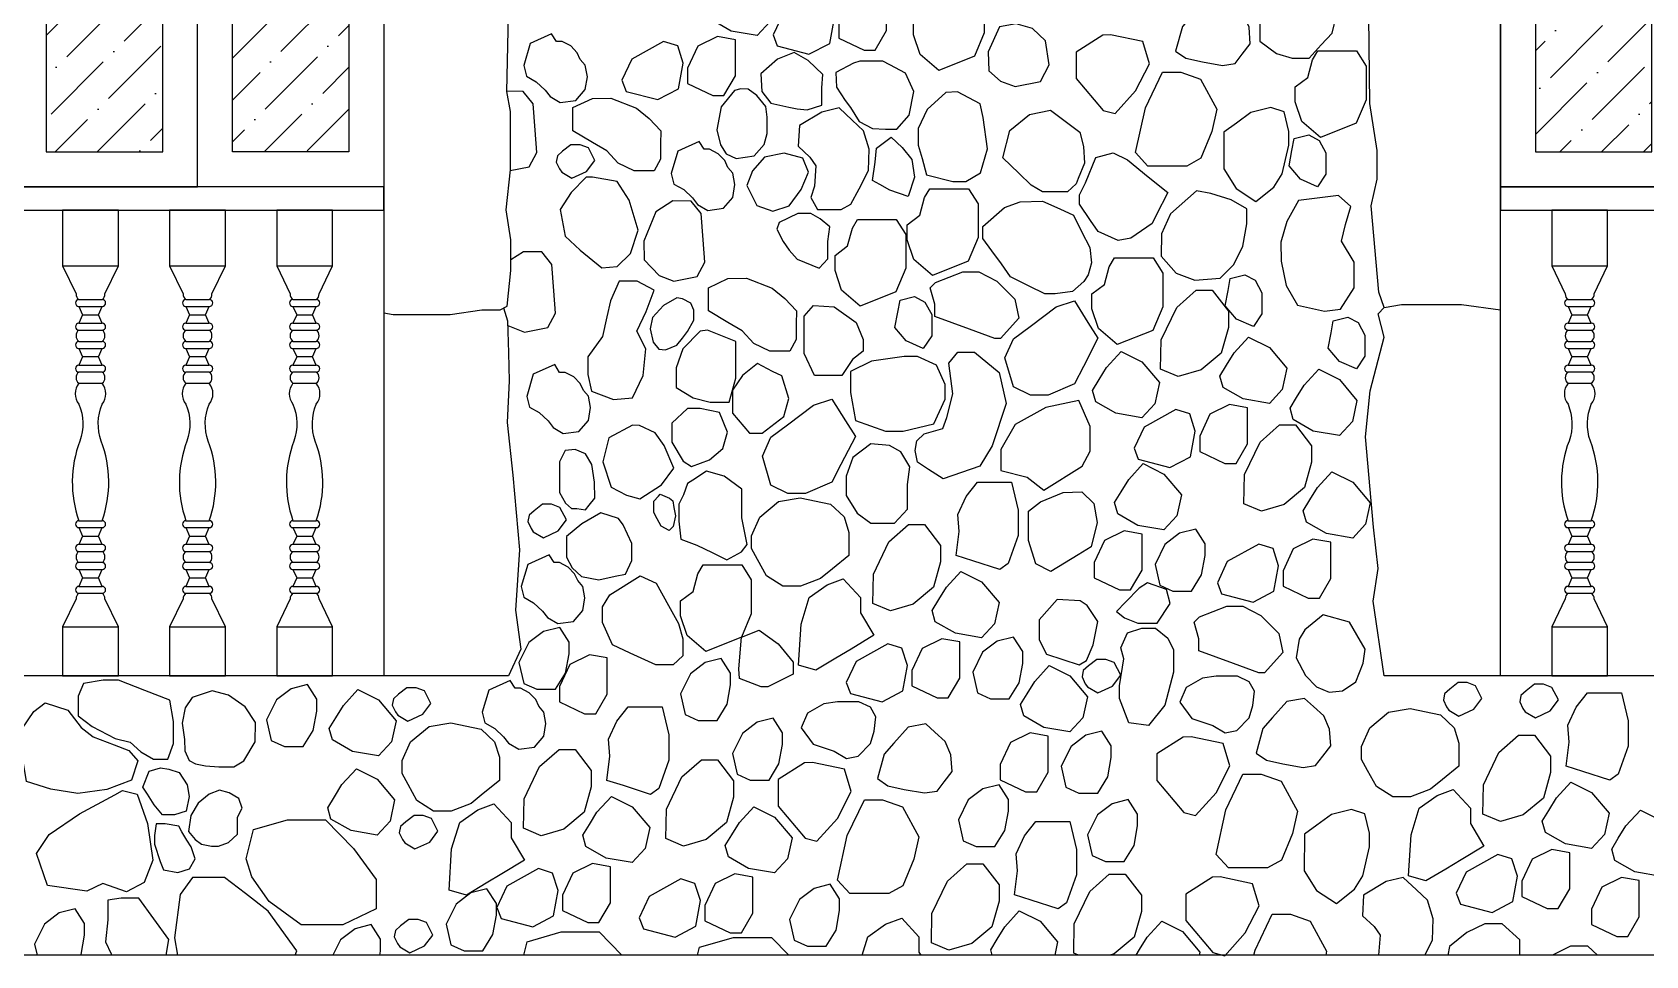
# Model space of a CAD drawing. Header units: millimetres. Extents: x -251401 to 377140, y -30451 to 275830.
# Drawn here: x 32045 to 35512, y -2941 to -958 of the extents above; entities that cross this region are included whole.
import ezdxf

# ---------------------------------------------------------------- set-up
doc = ezdxf.new("R2010")
doc.units = ezdxf.units.MM
for name, color, linetype in [('0-S1', 1, 'Continuous'), ('0-S3', 3, 'Continuous'), ('0-S8', 8, 'Continuous'), ('A-DOORS', 2, 'Continuous'), ('A-HATCH', 8, 'Continuous'), ('A-WALL', 4, 'Continuous'), ('A-WINDOWS', 2, 'Continuous')]:
    doc.layers.add(name, color=color, linetype=linetype)
pattern_1 = [(45, (-15600, 1290.144), (33.67596, 123.47852), [158.75, -31.75, 0, -31.75])]

# ---------------------------------------------------------------- blocks, each defined once
blk = doc.blocks.new('4H42H')
at = {"layer": 'A-HATCH'}
h = blk.add_hatch(dxfattribs=at)
h.set_pattern_fill('ANSI36', color=256, scale=20)
h.set_pattern_definition(pattern_1)
edge = h.paths.add_edge_path()
edge.add_line((-325, 914.5), (-325, 75))
edge.add_line((-325, 75), (-75, 75))
edge.add_line((-75, 75), (-75, 1019.7))
edge.add_arc((0, 491.7), 533.3, 98.084, 127.5443)
h = blk.add_hatch(dxfattribs=at)
h.set_pattern_fill('ANSI36', color=256, scale=20)
h.set_pattern_definition(pattern_1)
edge = h.paths.add_edge_path()
edge.add_line((325, 914.5), (325, 75))
edge.add_line((325, 75), (75, 75))
edge.add_line((75, 75), (75, 1019.7))
edge.add_arc((0, 491.7), 533.3, 52.4557, 81.916, ccw=False)
at = {"layer": 'A-WINDOWS'}
for points in [[(-400, 950), (-400, 0), (0, 0), (0, 1100, 0.181335)], [(400, 950), (400, 0), (0, 0), (0, 1100, -0.181335)], [(-325, 914.5), (-325, 75), (-75, 75), (-75, 1019.7, 0.129258)], [(325, 914.5), (325, 75), (75, 75), (75, 1019.7, -0.129258)]]:
    blk.add_lwpolyline(points, format="xyb", close=True, dxfattribs=at)
blk = doc.blocks.new('42h24h24h')
at = {"layer": '0-S1'}
blk.add_lwpolyline([(-31, 255, 0.271162), (-25, 243, 1), (-25, 228), (-17, 210), (-25, 192, 1), (-25, 177, 0.271162), (-31, 165), (-60, 105), (-60, 0), (60, 0), (60, 105), (31, 165, 0.271162), (25, 177, 1), (25, 192), (17, 210), (25, 228, 1), (25, 243, 0.271162), (31, 255, 0.271162), (25, 267, 1), (25, 282), (17, 300), (25, 318, 1), (25, 333, 0.178343), (22.9, 503.8, -0.1837), (25, 583, 0.355556), (25, 628, 0.271162), (31, 640, 0.271162), (25, 652, 1), (25, 667), (17, 685), (25, 703, 1), (25, 718, 0.271162), (31, 730, 0.271162), (25, 742, 1), (25, 757), (17, 775), (25, 793, 1), (25, 808, 0.271162), (31, 820), (60, 880), (60, 1000), (-60, 1000), (-60, 880), (-31, 820, 0.271162), (-25, 808, 1), (-25, 793), (-17, 775), (-25, 757, 1), (-25, 742, 0.271162), (-31, 730, 0.271162), (-25, 718, 1), (-25, 703), (-17, 685), (-25, 667, 1), (-25, 652, 0.271162), (-31, 640, 0.271162), (-25, 628, 0.355556), (-25, 583, -0.1837), (-22.9, 503.8, 0.178343), (-25, 333, 1), (-25, 318), (-17, 300), (-25, 282, 1), (-25, 267, 0.271162)], format="xyb", close=True, dxfattribs=at)
for points in [[(-60, 880), (60, 880)], [(-25, 808), (25, 808)], [(-25, 793), (25, 793)], [(-17, 775), (17, 775)], [(-25, 757), (25, 757)], [(-25, 742), (25, 742)], [(-25, 718), (25, 718)], [(-25, 703), (25, 703)], [(-25, 667), (25, 667)], [(17, 685), (-17, 685)], [(25, 652), (-25, 652)], [(-25, 628), (25, 628)], [(-25, 333), (25, 333)], [(-25, 318), (25, 318)], [(25, 282), (-25, 282)], [(-17, 300), (17, 300)], [(-25, 267), (25, 267)], [(25, 243), (-25, 243)], [(-25, 228), (25, 228)], [(-17, 210), (17, 210)], [(-25, 192), (25, 192)], [(-25, 177), (25, 177)], [(-60, 105), (60, 105)]]:
    blk.add_lwpolyline(points, dxfattribs=at)
blk = doc.blocks.new('24HG4H4H4')
at = {"layer": '0-S8', "color": 8}
for points in [[(3558.2, 2117), (3602.8, 2094.7), (3640.2, 2050.2), (3630.6, 2004.9), (3602.8, 1974.6), (3546.6, 1984.3), (3503.4, 2009.1), (3496.7, 2033.4), (3510.8, 2056.6), (3527, 2083)], [(3987.2, 2085.7), (4069.9, 2085.7), (4090.6, 2053.2), (4090.6, 1980.9), (4069.2, 1930.3), (3992.6, 1899.7), (3952.5, 1934), (3938.7, 1976.2), (3938.7, 2008.3), (3965.7, 2028.7), (3975.9, 2066.6)], [(4754.9, 2104.4), (4718.5, 2061.2), (4682.7, 2030.2), (4682.7, 1962.9), (4718.5, 1936.1), (4752.2, 1926.5), (4788.6, 1926.5), (4814.7, 1954.7), (4837.9, 1979.7), (4847.7, 2018.6), (4842.2, 2055), (4820.9, 2079), (4800.1, 2102.5)], [(3726.3, 2059.4), (3658.3, 2021.6), (3636.9, 1976.3), (3645.7, 1952.4), (3713.8, 1934.7), (3758.5, 1958), (3768.6, 2012.8), (3756.6, 2049.9)], [(3842.3, 2070.1), (3800.1, 2049.3), (3778, 2002.1), (3778, 1969.4), (3832.2, 1943.5), (3856.1, 1943.5), (3880.7, 1985.7), (3880.7, 2033.6), (3880.7, 2063.2)], [(4567.9, 2052.1), (4537.1, 2017.5), (4516.3, 1994.2), (4501.4, 1941.4), (4523.6, 1926), (4559.2, 1918.3), (4602.6, 1910.6), (4629.6, 1914.4), (4645, 1934.7), (4662, 1957), (4659.4, 1992.4), (4646.9, 2021.3), (4624.8, 2041.5), (4605.9, 2058.8)], [(3160.8, 1978.6), (3114.9, 1957.9), (3100.9, 1910.2), (3106.5, 1887.3), (3127.8, 1875.5), (3146.8, 1857.6), (3157.5, 1843.6), (3179.4, 1830.7), (3213, 1835.2), (3233.2, 1858.7), (3237.7, 1886.2), (3233.2, 1910.8), (3222.5, 1923.1), (3215.8, 1937.7), (3201.8, 1952.3), (3183.3, 1961.8), (3171.5, 1961.8)], [(4098.9, 1939.8), (4100.2, 1899.3), (4125.6, 1876.9), (4157.1, 1865.4), (4211.6, 1875.7), (4229.7, 1912), (4221.9, 1963.4), (4194, 1990.1), (4158.9, 1999.7), (4123.2, 1993.1)], [(3401.4, 1961.8), (3333.4, 1924), (3312, 1878.7), (3320.8, 1854.7), (3388.9, 1837.1), (3433.6, 1860.4), (3443.7, 1915.2), (3431.7, 1952.3)], [(3517.4, 1972.5), (3475.2, 1951.7), (3453.1, 1904.5), (3453.1, 1871.7), (3507.3, 1845.9), (3531.2, 1845.9), (3555.8, 1888.1), (3555.8, 1936), (3555.8, 1965.6)], [(4345.1, 1975.6), (4288.1, 1939.3), (4288.1, 1882.3), (4346.1, 1813.6), (4371.5, 1807.1), (4415.7, 1856.1), (4445.4, 1914.1), (4430.9, 1961.7), (4361.8, 1976.2)], [(4807.5, 1941.6), (4890.2, 1941.6), (4910.9, 1909.2), (4910.9, 1836.9), (4889.5, 1786.3), (4812.9, 1755.6), (4772.8, 1789.9), (4758.9, 1832.2), (4758.9, 1864.3), (4785.9, 1884.7), (4796.1, 1922.6)], [(3646.1, 1924.2), (3610.6, 1892.6), (3612.5, 1854.6), (3632.2, 1829.3), (3670.8, 1821.1), (3688.1, 1817.4), (3710, 1815.4), (3741.7, 1825.5), (3741.7, 1862.8), (3743.6, 1891.3), (3711.9, 1921), (3682.2, 1938.1)], [(3809.3, 1915.1), (3771.7, 1895.1), (3773.2, 1864), (3791.7, 1835.5), (3803.3, 1819.9), (3821.8, 1790.4), (3850.4, 1774.8), (3878, 1773.8), (3902.5, 1773.8), (3929.1, 1803.9), (3939.1, 1854.5), (3921.6, 1893.6), (3887.5, 1911.6), (3872.7, 1919.4), (3823.3, 1919.4)], [(4415.8, 1723.3), (4436.7, 1819.2), (4473.4, 1895.9), (4512.6, 1895.9), (4555.4, 1881.1), (4590.3, 1816.5), (4579.8, 1768.6), (4556.2, 1711.1), (4525.7, 1694.5), (4462, 1694.5), (4442, 1694.5)], [(3248.4, 1839.8), (3288.2, 1840.4), (3343.4, 1818.8), (3370.7, 1796.6), (3395.7, 1770.4), (3394.6, 1741.4), (3394.6, 1709), (3380.9, 1684), (3338.3, 1684), (3304.1, 1700.5), (3279.1, 1727.2), (3248.4, 1745.4), (3206.1, 1770.4), (3206.1, 1797.7), (3206.1, 1819.9)], [(3553.6, 1857), (3524.9, 1821.6), (3515.9, 1772.2), (3523.8, 1740.1), (3536.2, 1720.5), (3557.5, 1710.9), (3596.3, 1716.5), (3617.7, 1740.7), (3623.9, 1764.3), (3623.9, 1799.7), (3621, 1822.1), (3601.9, 1846.3), (3583.4, 1859.8), (3567.7, 1860.3)], [(4008.2, 1852.5), (3967.6, 1815.7), (3948.5, 1775.1), (3948.5, 1739.6), (3956.8, 1710.4), (3966.3, 1675.5), (4022.8, 1661), (4050.7, 1661), (4082.5, 1680), (4097.1, 1731.4), (4088.2, 1798.6), (4081.8, 1828.4), (4033, 1853.8)], [(3741.7, 1810.4), (3693.3, 1781.5), (3690.9, 1737.2), (3715.9, 1713.8), (3728.8, 1695.3), (3725.5, 1651), (3717.5, 1626.9), (3732, 1601.1), (3753.7, 1601.1), (3782.7, 1601.1), (3803.7, 1612.4), (3821.4, 1645.4), (3841.6, 1684.8), (3843.2, 1730.7), (3831.1, 1770.2), (3806.9, 1792.7), (3778.4, 1819.3)], [(4145.2, 1770.7), (4187.8, 1805.1), (4232.5, 1814.2), (4270.2, 1786.3), (4296, 1767.1), (4303.6, 1736.8), (4305.7, 1700.5), (4292.5, 1667.8), (4287.9, 1656.4), (4269.5, 1639.2), (4245, 1639.2), (4215.7, 1639.2), (4191.3, 1653.8), (4164.8, 1678.9), (4130.1, 1711.8)], [(4605.2, 1688.5), (4631.5, 1646), (4674.1, 1618.1), (4712.8, 1649.1), (4730.6, 1677.7), (4745.3, 1739.6), (4745.3, 1769), (4735.3, 1810.8), (4706.6, 1820.1), (4663.3, 1809.2), (4632.3, 1786.8), (4605.4, 1767.3)], [(3204.1, 1668.4), (3236, 1682.9), (3253.7, 1706.4), (3239.7, 1733.4), (3221.8, 1740.2), (3202.3, 1740.2), (3184.3, 1726.3), (3173.1, 1716.4), (3170.7, 1702.7), (3177.5, 1688.2), (3182.4, 1681.1)], [(3477.7, 1747.2), (3431.8, 1726.5), (3417.8, 1678.8), (3423.4, 1655.9), (3444.7, 1644.1), (3463.7, 1626.2), (3474.4, 1612.2), (3496.2, 1599.3), (3529.9, 1603.8), (3550.1, 1627.3), (3554.6, 1654.7), (3550.1, 1679.4), (3539.4, 1691.7), (3532.7, 1706.3), (3518.7, 1720.9), (3500.2, 1730.4), (3488.4, 1730.4)], [(3859, 1732.6), (3890.1, 1756.8), (3914.3, 1734.5), (3934.6, 1708.5), (3940.9, 1670.5), (3926.9, 1629.2), (3887.8, 1642.5), (3866, 1654.6), (3850.2, 1663.4), (3855.9, 1702.8)], [(4787.9, 1761.7), (4809.9, 1749.7), (4824.6, 1723), (4824.6, 1677.4), (4806.3, 1650.2), (4770.1, 1666.4), (4745.5, 1695.2), (4751.7, 1728.2), (4756.6, 1753.4)], [(3660.3, 1721.9), (3618.4, 1713.8), (3592.6, 1684), (3580.5, 1652.6), (3601.5, 1609.9), (3636.1, 1597.9), (3671.6, 1609.1), (3697.3, 1643.8), (3712.6, 1681.6), (3700.6, 1711.4)], [(4330.3, 1712.7), (4367.8, 1723.2), (4398.1, 1707.6), (4442.8, 1671.4), (4484.7, 1637.6), (4460, 1588.7), (4451.1, 1571.1), (4405.4, 1539.7), (4378.4, 1534.8), (4335.5, 1553.8), (4319, 1577.7), (4295, 1612.3), (4295, 1632.8), (4307.9, 1658.5)], [(3202.5, 1637.6), (3179.4, 1601), (3189.7, 1543.9), (3221.8, 1513.7), (3268.7, 1475.8), (3301.5, 1479), (3330.4, 1506.6), (3347.1, 1556.7), (3327.2, 1620.9), (3301.5, 1661.4), (3248.8, 1670.4), (3234.7, 1670.4)], [(3973.7, 1645.8), (4056.4, 1645.8), (4077.1, 1613.3), (4077.1, 1541), (4055.7, 1490.4), (3979.1, 1459.8), (3939, 1494.1), (3925.1, 1536.3), (3925.1, 1568.4), (3952.1, 1588.8), (3962.3, 1626.7)], [(4546.7, 1641.5), (4490.5, 1591.6), (4471.1, 1549), (4470.3, 1501.1), (4502.9, 1464.7), (4543.1, 1449.2), (4597.3, 1453.9), (4626.8, 1483.3), (4646.1, 1522.7), (4654.6, 1570.7), (4654.6, 1602.4), (4621.3, 1621.8), (4577.2, 1635.7)], [(4852, 1631.4), (4765.6, 1620.6), (4740.7, 1575.2), (4727.8, 1531), (4728.8, 1490), (4739.6, 1438.1), (4763.4, 1396.1), (4821.7, 1383.1), (4856.3, 1387.4), (4885.5, 1432.8), (4885.5, 1487.8), (4858.5, 1533.1), (4867.1, 1568.8), (4877.9, 1607.6)], [(3421.1, 1620), (3384.5, 1596.1), (3358.9, 1533.4), (3360, 1492.9), (3392, 1459.8), (3423.3, 1447.3), (3473.5, 1457), (3490.1, 1488.3), (3486.7, 1536.2), (3482.1, 1592.6), (3461, 1619.4)], [(4134, 1605.5), (4167.4, 1617.9), (4215.7, 1619.1), (4252.9, 1602.4), (4282, 1589.3), (4299.3, 1554.1), (4317.3, 1519.5), (4321, 1486.7), (4313.6, 1460.7), (4304.3, 1446.5), (4280.1, 1425.4), (4243, 1419.8), (4220.7, 1419.8), (4187.2, 1436.6), (4147.1, 1456.6), (4127.2, 1484.2), (4106.7, 1512.6), (4087.7, 1538.9), (4087.7, 1564.6)], [(3735.4, 1475.2), (3754.5, 1495.6), (3754.5, 1532.5), (3759, 1564.3), (3738, 1581.4), (3717.6, 1592.3), (3689.8, 1592.3), (3650, 1573.5), (3645.1, 1559.2), (3658.1, 1532.4), (3671.1, 1513.7), (3688.5, 1494.9)], [(3818.4, 1579.8), (3901.1, 1579.8), (3921.8, 1547.4), (3921.8, 1475.1), (3900.5, 1424.5), (3823.9, 1393.8), (3783.7, 1428.1), (3769.9, 1470.4), (3769.9, 1502.5), (3796.9, 1522.9), (3807.1, 1560.8)], [(4370.5, 1497.1), (4453.2, 1497.1), (4473.9, 1464.7), (4473.9, 1392.3), (4452.5, 1341.7), (4375.9, 1311.1), (4335.8, 1345.4), (4322, 1387.7), (4322, 1419.8), (4348.9, 1440.2), (4359.2, 1478.1)], [(3985.5, 1444.6), (4044.5, 1467.4), (4078.6, 1467.4), (4117.7, 1447.4), (4156.2, 1409), (4164.7, 1367.8), (4125.6, 1324.4), (4113.5, 1324.4), (4058.7, 1344.3), (3984, 1371.5), (3984, 1397.7), (3974, 1433.2)], [(4650.6, 1461.1), (4672.6, 1449.1), (4687.3, 1422.4), (4687.3, 1376.8), (4668.9, 1349.6), (4632.8, 1365.8), (4608.1, 1394.6), (4614.4, 1427.6), (4619.2, 1452.8)], [(3270.2, 1328.7), (3238.7, 1285.1), (3238.7, 1247.2), (3246.8, 1210.9), (3293.6, 1193.1), (3334.8, 1197.1), (3357.4, 1244.8), (3363.1, 1302.1), (3343.7, 1340), (3363.9, 1382), (3380.9, 1428), (3344.5, 1447.4), (3305.7, 1447.4), (3287.2, 1405.4), (3279.1, 1370.7)], [(3539.8, 1453.1), (3579.7, 1453.6), (3634.9, 1432), (3662.2, 1409.9), (3687.2, 1383.7), (3686.1, 1354.7), (3686.1, 1322.3), (3672.4, 1297.3), (3629.8, 1297.3), (3595.6, 1313.8), (3570.6, 1340.5), (3539.8, 1358.7), (3497.6, 1383.7), (3497.6, 1411), (3497.6, 1433.2)], [(4470.6, 1321.4), (4504.1, 1390.9), (4545.9, 1427.9), (4580.4, 1427.9), (4615, 1382.9), (4615, 1347.6), (4599.7, 1292.9), (4556.3, 1256.8), (4507.3, 1242.3), (4469.5, 1258.4)], [(3429.8, 1411.8), (3401.4, 1395.1), (3377.5, 1369.2), (3372.7, 1344.8), (3379.1, 1316.5), (3391.1, 1301), (3405.8, 1300.2), (3430.2, 1309.8), (3441.7, 1324.9), (3452.5, 1338.9), (3466.5, 1363.2), (3466.1, 1385.1), (3459.7, 1400.3), (3441.7, 1409.4)], [(3768.2, 1392.3), (3815.1, 1358.5), (3830.2, 1321.8), (3830.2, 1297.3), (3807.1, 1279.3), (3784.1, 1244.7), (3740.9, 1244.7), (3725.7, 1244.7), (3703.4, 1292.2), (3703.4, 1331.8), (3703.4, 1372.2), (3723.6, 1395.2)], [(3940.9, 1414.6), (3962.9, 1402.5), (3977.6, 1375.8), (3977.6, 1330.2), (3959.2, 1303), (3923, 1319.2), (3898.4, 1348), (3904.7, 1381), (3909.5, 1406.2)], [(4153.5, 1220.2), (4134.9, 1282.7), (4153.5, 1323.2), (4188.9, 1349.8), (4244.9, 1391.9), (4284.1, 1405.1), (4313.4, 1358.7), (4334.8, 1324.8), (4303.6, 1264.4), (4284.1, 1226.5), (4227.9, 1202.6), (4189.7, 1202.6)], [(4871.9, 1370.2), (4893.9, 1358.2), (4908.6, 1331.5), (4908.6, 1285.9), (4890.2, 1258.7), (4854.1, 1274.9), (4829.4, 1303.7), (4835.7, 1336.7), (4840.5, 1361.9)], [(3480.1, 1340.1), (3443.1, 1301.7), (3428.7, 1261.2), (3428.7, 1219.3), (3464.9, 1196.8), (3501.8, 1187.4), (3542.3, 1187.4), (3556.8, 1238.8), (3556.8, 1288.7), (3556.8, 1317.7), (3496, 1342.3)], [(4658.6, 1327), (4703.2, 1304.7), (4740.6, 1260.2), (4731, 1214.9), (4703.2, 1184.7), (4647, 1194.4), (4603.7, 1219.1), (4597, 1243.5), (4611.2, 1266.6), (4627.3, 1293.1)], [(3848.2, 1275.5), (3802.8, 1253.2), (3802.8, 1207.9), (3813.6, 1148.1), (3878.5, 1125.1), (3916, 1125.1), (3982.2, 1140.9), (4006.7, 1194.2), (4006.7, 1225.1), (3988, 1266.9), (3946.9, 1285.6), (3918.1, 1285.6)], [(3941.9, 1083.8), (3945.4, 1104.4), (3961.7, 1119.3), (4001.5, 1131), (4010.4, 1154.8), (4023.2, 1205.2), (4014.7, 1271), (4033.5, 1294.8), (4069.2, 1294.8), (4122.6, 1251.1), (4137.3, 1184.8), (4107.2, 1093.4), (4081.1, 1049.8), (4002.2, 1022.5), (3971, 1043), (3947.3, 1058.5)], [(4384.8, 1296.2), (4429.4, 1273.9), (4466.8, 1229.4), (4457.2, 1184), (4429.4, 1153.8), (4373.2, 1163.5), (4329.9, 1188.3), (4323.2, 1212.6), (4337.4, 1235.8), (4353.5, 1262.2)], [(3167.4, 1268.2), (3121.4, 1247.5), (3107.4, 1199.9), (3113, 1176.9), (3134.3, 1165.1), (3153.4, 1147.2), (3164, 1133.2), (3185.9, 1120.3), (3219.5, 1124.8), (3239.7, 1148.3), (3244.2, 1175.8), (3239.7, 1200.4), (3229, 1212.8), (3222.3, 1227.3), (3208.3, 1241.9), (3189.8, 1251.4), (3178, 1251.4)], [(3603.2, 1270.6), (3571.3, 1244.6), (3549.6, 1213.1), (3549.6, 1163.5), (3585.8, 1120.8), (3613.3, 1120.8), (3659.6, 1157), (3670.5, 1195.4), (3655.3, 1243.9), (3635.7, 1253.3)], [(4809.1, 1258.2), (4853.7, 1235.9), (4891.1, 1191.4), (4881.5, 1146.1), (4853.7, 1115.9), (4797.5, 1125.5), (4754.3, 1150.3), (4747.6, 1174.6), (4761.7, 1197.8), (4777.9, 1224.3)], [(3632.2, 1009.1), (3613.7, 1071.6), (3632.2, 1112.1), (3667.6, 1138.7), (3723.7, 1180.9), (3762.8, 1194), (3792.1, 1147.7), (3813.5, 1113.7), (3782.3, 1053.3), (3762.8, 1015.5), (3706.7, 991.5), (3668.4, 991.5)], [(4223, 1175.8), (4157, 1139.3), (4126.2, 1085.5), (4126.2, 1041.1), (4182.8, 1026.1), (4218.7, 998.8), (4301.1, 1049.7), (4318.3, 1081.9), (4318.3, 1135), (4293.9, 1190.8)], [(4617.7, 1182.5), (4575.5, 1161.7), (4553.5, 1114.5), (4553.5, 1081.8), (4607.7, 1056), (4631.6, 1056), (4656.2, 1098.1), (4656.2, 1146), (4656.2, 1175.6)], [(3452.9, 1174.2), (3419.1, 1142.2), (3419.1, 1101.5), (3443.2, 1060.8), (3461.5, 1049.4), (3499.9, 1063.7), (3528.6, 1087.7), (3538.9, 1122.7), (3521.7, 1165.1), (3479.9, 1173.7)], [(4501.8, 1171.8), (4433.8, 1134), (4412.3, 1088.7), (4421.2, 1064.8), (4489.3, 1047.1), (4533.9, 1070.4), (4544, 1125.2), (4532.1, 1162.4)], [(3334.6, 1138.1), (3283.6, 1111), (3270.7, 1059.3), (3288.8, 1005.1), (3321.7, 987.7), (3350.1, 979.9), (3396.6, 1010.3), (3423.7, 1045.8), (3402.4, 1094.2), (3383.1, 1121.3), (3349.5, 1137.4)], [(4649.6, 1032.4), (4683.1, 1101.9), (4724.9, 1138.8), (4759.5, 1138.8), (4794, 1093.8), (4794, 1058.5), (4778.7, 1003.9), (4735.3, 967.7), (4686.3, 953.3), (4648.5, 969.4)], [(3190, 1083.5), (3178, 1059.6), (3178, 1029.2), (3178, 993.4), (3190.6, 970.8), (3203.7, 958.8), (3215, 958.8), (3233.5, 956.5), (3241.3, 966), (3253.6, 981.2), (3252.6, 1015.5), (3247.2, 1053.6), (3233.5, 1076.3), (3211.4, 1085.8)], [(3847, 1098.2), (3808.2, 1068.5), (3794, 1028.6), (3794, 987), (3817.4, 948.8), (3847, 927.7), (3897.8, 927.7), (3925.2, 957.4), (3925.2, 1011), (3930.9, 1048.6), (3911.5, 1081.1), (3886.9, 1094.2)], [(4432, 1055.5), (4476.6, 1033.2), (4514, 988.7), (4504.4, 943.4), (4476.6, 913.1), (4420.4, 922.8), (4377.2, 947.6), (4370.5, 971.9), (4384.6, 995.1), (4400.8, 1021.5)], [(3444, 988.8), (3434.3, 968.7), (3434.3, 931.8), (3438.2, 893), (3473.2, 880.1), (3505.6, 864.6), (3537.5, 849.2), (3569, 865.9), (3580.7, 882), (3569.7, 939), (3569.7, 963.6), (3569.7, 1000.4), (3531.5, 1028.9), (3493.9, 1039.3), (3464.1, 1019.8), (3453, 1012.6)], [(4036.4, 909.9), (4033.6, 946.4), (4051.5, 985.1), (4075.9, 1015.9), (4103.1, 1015.9), (4149, 1015.9), (4163.3, 955.8), (4163.3, 901.3), (4141.8, 841.1), (4123.9, 828.2), (4065.8, 846.9), (4030.1, 858.3)], [(4837.6, 1038), (4882.2, 1015.7), (4919.6, 971.2), (4910, 925.8), (4882.2, 895.6), (4826, 905.3), (4782.7, 930), (4776.1, 954.4), (4790.2, 977.6), (4806.4, 1004)], [(3413.8, 981.2), (3421.2, 975.5), (3423.7, 961.4), (3427, 943.2), (3422.1, 920.8), (3413.5, 911.6), (3395.9, 921.1), (3387.3, 937.1), (3380.2, 950.2), (3380.2, 974.8), (3390.2, 985.7), (3393.8, 989.7)], [(3608.3, 940.8), (3648.2, 974.2), (3695.2, 982.1), (3760.2, 968.4), (3789.1, 941), (3799.2, 907.8), (3799.2, 858), (3764.5, 829.8), (3738.5, 808.7), (3695.9, 792.3), (3657.6, 792.3), (3622.2, 814.6), (3603.4, 849.3), (3590.6, 873), (3590.6, 900.5)], [(4201.1, 840.5), (4185.5, 890.1), (4185.5, 920.4), (4185.5, 953.5), (4211.5, 973.2), (4260.2, 993.6), (4300.3, 995.1), (4325.7, 969.7), (4333.4, 928.9), (4320, 876.8), (4292.6, 859.9), (4233.6, 823.6)], [(3143.2, 896.5), (3175.1, 911.1), (3192.7, 934.6), (3178.8, 961.5), (3160.8, 968.3), (3141.3, 968.3), (3123.4, 954.4), (3112.2, 944.5), (3109.7, 930.9), (3116.6, 916.4), (3121.5, 909.2)], [(3225.8, 926.4), (3192.9, 898.8), (3192.9, 854.5), (3205, 831.6), (3225.1, 812.8), (3262.1, 806.1), (3297.1, 813.5), (3319.5, 818.3), (3333.3, 847.8), (3333.3, 884), (3314.5, 924.3), (3304.4, 937.8), (3266.8, 949.9)], [(3852.2, 818.3), (3885.7, 887.8), (3927.5, 924.8), (3962.1, 924.8), (3996.6, 879.8), (3996.6, 844.5), (3981.3, 789.9), (3937.9, 753.7), (3888.9, 739.3), (3851.1, 755.3)], [(4391.2, 911), (4349, 890.2), (4326.9, 843), (4326.9, 810.2), (4381.1, 784.4), (4405, 784.4), (4429.6, 826.6), (4429.6, 874.5), (4429.6, 904.1)], [(4510.3, 906), (4478.8, 882), (4457.4, 839.2), (4467.5, 794.5), (4495.8, 781.9), (4536.1, 781.9), (4557.6, 816.6), (4565.1, 858.1), (4565.1, 883.3), (4545, 914.8)], [(4680.8, 882.8), (4612.8, 845), (4591.4, 799.6), (4600.2, 775.7), (4668.3, 758.1), (4713, 781.4), (4723, 836.2), (4711.1, 873.3)], [(4796.8, 893.5), (4754.5, 872.7), (4732.5, 825.5), (4732.5, 792.7), (4786.7, 766.9), (4810.6, 766.9), (4835.2, 809.1), (4835.2, 856.9), (4835.2, 886.5)], [(3155.3, 859.8), (3109.4, 839.1), (3095.3, 791.5), (3100.9, 768.5), (3122.2, 756.7), (3141.3, 738.8), (3152, 724.8), (3173.8, 711.9), (3207.5, 716.4), (3227.7, 739.9), (3232.1, 767.4), (3227.7, 792), (3217, 804.4), (3210.3, 818.9), (3196.3, 833.5), (3177.8, 843), (3166, 843)], [(3486.5, 838.1), (3569.2, 838.1), (3589.8, 805.7), (3589.8, 733.3), (3568.5, 682.7), (3491.9, 652.1), (3451.8, 686.4), (3437.9, 728.7), (3437.9, 760.7), (3464.9, 781.1), (3475.1, 819.1)], [(3285.7, 773.8), (3350.9, 814.7), (3385.2, 798.6), (3412, 750.9), (3433.5, 712), (3443, 679), (3443, 642.8), (3422.1, 623.3), (3384.5, 623.3), (3329.4, 648.8), (3291.5, 666.4), (3270.2, 714), (3270.2, 748.2)], [(3691.1, 622.6), (3696.7, 711), (3714.4, 768), (3753, 795.3), (3787.5, 808.2), (3824.5, 768), (3824.5, 735.1), (3853.4, 686.9), (3804.2, 657.3), (3771.2, 637.5), (3728.8, 612)], [(4040.2, 823.9), (4084.8, 801.7), (4122.2, 757.1), (4112.6, 711.8), (4084.8, 681.6), (4028.6, 691.3), (3985.3, 716), (3978.7, 740.4), (3992.8, 763.5), (4009, 790)], [(4391.6, 724.6), (4420.3, 712.8), (4462, 712.8), (4490.1, 755), (4482.3, 784.9), (4441.1, 799.5), (4423.1, 788.2), (4393.8, 757.8), (4374.7, 738)], [(4247.1, 763.7), (4208.2, 719.8), (4208.2, 677.2), (4224.5, 646.5), (4294.1, 623.4), (4310.4, 632.8), (4324.8, 666.6), (4334.2, 716.7), (4311.6, 750.5), (4296.6, 761.2)], [(4552.8, 726.4), (4611.7, 749.1), (4645.9, 749.1), (4685, 729.2), (4723.5, 690.8), (4732, 649.6), (4692.9, 606.2), (4680.8, 606.2), (4626, 626.1), (4551.3, 653.2), (4551.3, 679.4), (4541.3, 715)], [(4818.7, 730.6), (4779.5, 698.3), (4767.1, 678.4), (4760.9, 638.6), (4780.9, 600.8), (4804.2, 576.1), (4831.7, 564.4), (4860.6, 567.8), (4888.8, 587.1), (4904.6, 626.9), (4908.7, 657.1), (4890.8, 688), (4875.3, 714.9)], [(3143.6, 695), (3112.1, 671.1), (3090.7, 628.3), (3100.8, 583.6), (3129.2, 571), (3169.5, 571), (3190.9, 605.6), (3198.5, 647.2), (3198.5, 672.3), (3178.3, 703.8)], [(3563.2, 615.2), (3568.5, 682.7), (3607.1, 698.2), (3647.6, 668.2), (3679.7, 628.9), (3679.7, 603.2), (3625.1, 575.9), (3611.4, 575.9), (3564.8, 594.3)], [(4383.9, 659.9), (4398, 692.4), (4429.3, 702.3), (4458.8, 702.3), (4484.9, 680.9), (4496.8, 655.7), (4496.8, 607.4), (4478.8, 537.1), (4443.4, 493.1), (4401, 499.1), (4381.3, 550.8), (4381.3, 578.1), (4390.7, 636.3)], [(3883.4, 668.7), (3815.4, 630.9), (3794, 585.6), (3802.8, 561.7), (3870.9, 544), (3915.6, 567.4), (3925.6, 622.1), (3913.7, 659.3)], [(3999.4, 679.4), (3957.1, 658.6), (3935.1, 611.4), (3935.1, 578.7), (3989.3, 552.9), (4013.2, 552.9), (4037.8, 595.1), (4037.8, 642.9), (4037.8, 672.5)], [(4118.5, 674.4), (4087, 650.5), (4065.6, 607.7), (4075.7, 563), (4104, 550.4), (4144.3, 550.4), (4165.8, 585), (4173.3, 626.6), (4173.3, 651.8), (4153.2, 683.2)], [(3241.9, 645.1), (3199.6, 624.3), (3177.6, 577.1), (3177.6, 544.3), (3231.8, 518.5), (3255.7, 518.5), (3280.3, 560.7), (3280.3, 608.6), (3280.3, 638.2)], [(3490.5, 628.1), (3459, 604.1), (3437.6, 561.3), (3447.7, 516.6), (3476, 504), (3516.3, 504), (3537.8, 538.7), (3545.3, 580.2), (3545.3, 605.4), (3525.2, 636.9)], [(4334.3, 563.2), (4366.2, 577.7), (4383.8, 601.2), (4369.9, 628.2), (4351.9, 635), (4332.4, 635), (4314.4, 621), (4303.3, 611.1), (4300.8, 597.5), (4307.6, 583), (4312.6, 575.9)], [(2154.6, 583.3), (2143.1, 556.4), (2143.1, 513.6), (2173.6, 491.1), (2222.6, 465.5), (2255.3, 457.1), (2277.8, 436.8), (2305.6, 420.9), (2336.1, 420.9), (2348, 454.5), (2348, 501.7), (2340.5, 547.6), (2287, 568.3), (2230.4, 590.3), (2197, 590.3)], [(3071.6, 589.9), (3025.6, 569.2), (3011.6, 521.5), (3017.2, 498.6), (3038.5, 486.8), (3057.6, 468.9), (3068.2, 454.9), (3090.1, 442), (3123.7, 446.5), (3143.9, 470), (3148.4, 497.5), (3143.9, 522.1), (3133.3, 534.4), (3126.6, 549), (3112.5, 563.6), (3094, 573.1), (3082.3, 573.1)], [(4230.2, 621.7), (4274.7, 599.5), (4312.1, 554.9), (4302.6, 509.6), (4274.7, 479.4), (4218.5, 489.1), (4175.3, 513.8), (4168.6, 538.2), (4182.8, 561.4), (4198.9, 587.8)], [(4559.7, 595), (4524, 574.8), (4510.5, 543), (4536.6, 508.4), (4553.9, 502.6), (4581.9, 493.3), (4607.9, 477.6), (4632.9, 482.4), (4659.9, 509.3), (4667.6, 536.3), (4671.4, 567.1), (4659.9, 587.3), (4634.8, 598.9), (4588.6, 598.9)], [(2388.7, 553.6), (2373.3, 530.9), (2367, 498.1), (2371.8, 462.8), (2372.8, 438.5), (2381.8, 417.9), (2395.5, 411), (2416.7, 406.8), (2445.7, 404.2), (2477.9, 404.7), (2499.6, 417.4), (2523.9, 458), (2524.4, 499.7), (2502.2, 533), (2466.8, 558.3), (2431.4, 567.3)], [(2601.2, 572.1), (2569.7, 548.2), (2548.3, 505.4), (2558.4, 460.7), (2586.7, 448.1), (2627.1, 448.1), (2648.5, 482.7), (2656, 524.3), (2656, 549.4), (2635.9, 580.9)], [(2744.6, 570.3), (2789.1, 548), (2826.5, 503.5), (2817, 458.2), (2789.1, 428), (2732.9, 437.6), (2689.7, 462.4), (2683, 486.7), (2697.2, 509.9), (2713.3, 536.4)], [(2851.9, 502.6), (2883.8, 517.2), (2901.4, 540.7), (2887.5, 567.6), (2869.5, 574.4), (2850, 574.4), (2832, 560.5), (2820.9, 550.6), (2818.4, 537), (2825.2, 522.4), (2830.2, 515.3)], [(5110.5, 513.4), (5142.4, 527.9), (5160, 551.5), (5146.1, 578.4), (5128.1, 585.2), (5108.6, 585.2), (5090.6, 571.3), (5079.5, 561.4), (5077, 547.8), (5083.8, 533.2), (5088.8, 526.1)], [(5274.7, 509.9), (5306.6, 524.5), (5324.3, 548), (5310.3, 574.9), (5292.4, 581.7), (5272.9, 581.7), (5254.9, 567.8), (5243.7, 557.9), (5241.3, 544.3), (5248.1, 529.8), (5253, 522.6)], [(5347.3, 457.4), (5344.4, 493.9), (5362.3, 532.6), (5386.7, 563.4), (5413.9, 563.4), (5459.8, 563.4), (5474.2, 503.3), (5474.2, 448.8), (5452.6, 388.6), (5434.7, 375.7), (5376.7, 394.4), (5340.9, 405.8)], [(2072.5, 541.7), (2121, 525.8), (2150.2, 488.7), (2175.9, 468.7), (2220.5, 451.5), (2252.6, 439.2), (2271.4, 417.3), (2257.7, 375.6), (2205.1, 355.6), (2142.8, 347), (2085, 356.7), (2032.4, 372.7), (2022.7, 433.8), (2022.7, 485.2), (2047.9, 523)], [(3285.7, 427), (3282.9, 463.6), (3300.8, 502.2), (3325.2, 533.1), (3352.4, 533.1), (3398.3, 533.1), (3412.6, 472.9), (3412.6, 418.4), (3391.1, 358.2), (3373.2, 345.3), (3315.1, 364), (3279.4, 375.4)], [(3746, 540), (3710.3, 519.8), (3696.9, 488), (3722.9, 453.3), (3740.2, 447.6), (3768.2, 438.2), (3794.2, 422.5), (3819.2, 427.4), (3846.2, 454.3), (3853.9, 481.3), (3857.8, 512.1), (3846.2, 532.3), (3821.1, 543.9), (3774.9, 543.9)], [(4741, 544.9), (4710.1, 510.2), (4689.4, 486.9), (4674.5, 434.1), (4696.7, 418.7), (4732.3, 411), (4775.7, 403.3), (4802.6, 407.2), (4818.1, 427.4), (4835.1, 449.7), (4832.5, 485.2), (4820, 514.1), (4797.8, 534.3), (4778.9, 551.5)], [(4919.1, 488.3), (4959, 521.7), (5006, 529.6), (5071, 515.9), (5099.9, 488.5), (5110, 455.3), (5110, 405.5), (5075.3, 377.3), (5049.3, 356.2), (5006.7, 339.8), (4968.4, 339.8), (4933, 362.2), (4914.3, 396.8), (4901.4, 420.5), (4901.4, 448)], [(2857.5, 457.9), (2897.5, 491.3), (2944.4, 499.2), (3009.5, 485.5), (3038.3, 458.1), (3048.5, 424.9), (3048.5, 375.1), (3013.8, 346.9), (2987.8, 325.8), (2945.2, 309.4), (2906.9, 309.4), (2871.5, 331.8), (2852.7, 366.4), (2839.9, 390.1), (2839.9, 417.7)], [(3602.2, 500.2), (3570.7, 476.2), (3549.2, 433.4), (3559.3, 388.7), (3587.7, 376.1), (3628, 376.1), (3649.4, 410.7), (3657, 452.3), (3657, 477.5), (3636.8, 509)], [(3927.3, 489.8), (3896.5, 455.2), (3875.7, 431.9), (3860.8, 379.1), (3883, 363.7), (3918.6, 356), (3962, 348.3), (3989, 352.1), (4004.4, 372.4), (4021.4, 394.7), (4018.8, 430.1), (4006.3, 459), (3984.1, 479.2), (3965.2, 496.5)], [(4189.3, 477.2), (4147.1, 456.5), (4125, 409.2), (4125, 376.5), (4179.2, 350.7), (4203.2, 350.7), (4227.7, 392.9), (4227.7, 440.7), (4227.7, 470.3)], [(4308.4, 472.2), (4276.9, 448.3), (4255.5, 405.5), (4265.6, 360.8), (4294, 348.2), (4334.3, 348.2), (4355.7, 382.8), (4363.3, 424.4), (4363.3, 449.6), (4343.1, 481.1)], [(4518.1, 468.4), (4461.1, 432), (4461.1, 375.1), (4519.1, 306.3), (4544.6, 299.8), (4588.8, 348.8), (4618.5, 406.8), (4604, 454.4), (4534.9, 468.9)], [(5163, 365.8), (5196.5, 435.3), (5238.3, 472.3), (5272.9, 472.3), (5307.4, 427.3), (5307.4, 392), (5292.2, 337.4), (5248.8, 301.2), (5199.7, 286.8), (5162, 302.8)], [(3101.5, 335.5), (3135, 405), (3176.8, 441.9), (3211.3, 441.9), (3245.9, 396.9), (3245.9, 361.6), (3230.6, 307), (3187.2, 270.8), (3138.2, 256.4), (3100.4, 272.4)], [(3407.4, 313.3), (3440.9, 382.8), (3482.7, 419.7), (3517.3, 419.7), (3551.8, 374.7), (3551.8, 339.4), (3536.6, 284.8), (3493.2, 248.6), (3444.1, 234.2), (3406.4, 250.2)], [(2295.8, 395.3), (2320, 402.1), (2338.5, 399.5), (2360.1, 392.1), (2378, 365.8), (2381.7, 341), (2375.4, 309.4), (2350.1, 301), (2324.8, 301), (2306.9, 322.6), (2292.1, 345.8), (2282.1, 360.5)], [(2741.5, 400.2), (2786.1, 377.9), (2823.5, 333.4), (2813.9, 288.1), (2786.1, 257.9), (2729.9, 267.5), (2686.6, 292.3), (2680, 316.6), (2694.1, 339.8), (2710.3, 366.3)], [(3704.5, 413.3), (3647.5, 377), (3647.5, 320), (3705.4, 251.3), (3730.9, 244.8), (3775.1, 293.8), (3804.8, 351.8), (3790.3, 399.4), (3721.2, 413.9)], [(4588.9, 216), (4609.8, 311.9), (4646.4, 388.6), (4685.7, 388.6), (4728.4, 373.8), (4763.3, 309.3), (4752.9, 261.3), (4729.3, 203.8), (4698.8, 187.2), (4635.1, 187.2), (4615, 187.2)], [(2054.2, 218.4), (2081.1, 258.9), (2146.6, 303.2), (2222.2, 344.3), (2238.6, 353.3), (2270.3, 345.8), (2292.2, 283), (2303.6, 204.1), (2285.5, 156), (2247, 136.1), (2196.5, 153.7), (2162.3, 137.5), (2077.6, 149.9)], [(2424.9, 345.4), (2401.1, 326.6), (2385.6, 300.2), (2380.6, 265.9), (2394.8, 248.4), (2408.2, 238.4), (2430, 233.8), (2445, 233.8), (2466.8, 241.7), (2486, 260.1), (2485.6, 286.8), (2485.6, 296), (2495.6, 315.7), (2488.5, 336.6), (2468, 348.3), (2447.1, 354.6)], [(4087.7, 357.3), (4056.2, 333.4), (4034.8, 290.6), (4044.9, 245.8), (4073.2, 233.3), (4113.5, 233.3), (4135, 267.9), (4142.5, 309.4), (4142.5, 334.6), (4122.4, 366.1)], [(5001.9, 170.1), (5007.5, 258.5), (5025.2, 315.5), (5063.8, 342.8), (5098.4, 355.7), (5135.3, 315.5), (5135.3, 282.6), (5164.3, 234.4), (5115, 204.8), (5082, 185), (5039.6, 159.5)], [(5351, 371.4), (5395.6, 349.2), (5433, 304.6), (5423.4, 259.3), (5395.6, 229.1), (5339.4, 238.8), (5296.2, 263.5), (5289.5, 287.9), (5303.6, 311), (5319.8, 337.5)], [(2940.4, 139.7), (2946, 228.1), (2963.7, 285.1), (3002.3, 312.4), (3036.8, 325.3), (3073.8, 285.1), (3073.8, 252.2), (3102.7, 204), (3053.5, 174.4), (3020.5, 154.6), (2978.1, 129.2)], [(3289.5, 341), (3334.1, 318.8), (3371.5, 274.2), (3361.9, 228.9), (3334.1, 198.7), (3277.9, 208.4), (3234.6, 233.1), (3227.9, 257.5), (3242.1, 280.7), (3258.2, 307.1)], [(3595.4, 318.8), (3640, 296.6), (3677.4, 252), (3667.9, 206.7), (3640, 176.5), (3583.8, 186.2), (3540.6, 210.9), (3533.9, 235.3), (3548, 258.5), (3564.2, 284.9)], [(3775.2, 161), (3796.1, 256.9), (3832.8, 333.6), (3872, 333.6), (3914.8, 318.8), (3949.6, 254.3), (3939.2, 206.3), (3915.6, 148.8), (3885.1, 132.2), (3821.4, 132.2), (3801.3, 132.2)], [(4365.3, 325.2), (4333.8, 301.3), (4312.4, 258.5), (4322.5, 213.8), (4350.8, 201.2), (4391.1, 201.2), (4412.6, 235.8), (4420.1, 277.4), (4420.1, 302.6), (4400, 334)], [(4778.2, 181.3), (4804.6, 138.7), (4847.2, 110.9), (4885.9, 141.8), (4903.7, 170.4), (4918.4, 232.3), (4918.4, 261.7), (4908.3, 303.5), (4879.7, 312.8), (4836.3, 302), (4805.3, 279.5), (4778.5, 260.1)], [(2311.1, 281.9), (2307.1, 256.8), (2307.1, 238.4), (2319.6, 201.1), (2327, 183), (2357.3, 177.5), (2382.4, 185.6), (2395, 206.6), (2386.5, 232.5), (2377.2, 247.2), (2366.3, 264.8), (2359.9, 277.1), (2330.7, 282.3)], [(2520, 269.6), (2592.9, 290.5), (2674.6, 290.5), (2735.3, 228.7), (2783.9, 162.5), (2783.9, 99.6), (2712.1, 65.4), (2622.7, 65.4), (2554.2, 115.1), (2516.7, 168), (2504.5, 206.7)], [(2867, 228.3), (2898.9, 242.9), (2916.5, 266.4), (2902.6, 293.3), (2884.6, 300.1), (2865.1, 300.1), (2847.2, 286.2), (2836, 276.3), (2833.5, 262.7), (2840.3, 248.1), (2845.3, 241)], [(4162.1, 181.1), (4159.2, 217.6), (4177.1, 256.3), (4201.5, 287.1), (4228.7, 287.1), (4274.6, 287.1), (4289, 227), (4289, 172.5), (4267.5, 112.3), (4249.5, 99.4), (4191.5, 118.1), (4155.7, 129.5)], [(5500.4, 311.4), (5545, 289.1), (5582.4, 244.6), (5572.8, 199.3), (5545, 169), (5488.8, 178.7), (5445.6, 203.5), (5438.9, 227.8), (5453, 251), (5469.2, 277.5)], [(5194.2, 216.2), (5126.2, 178.4), (5104.8, 133.1), (5113.6, 109.2), (5181.7, 91.6), (5226.4, 114.9), (5236.5, 169.6), (5224.5, 206.8)], [(5310.2, 226.9), (5268, 206.2), (5245.9, 158.9), (5245.9, 126.2), (5300.1, 100.4), (5324, 100.4), (5348.6, 142.6), (5348.6, 190.4), (5348.6, 220)], [(3132.7, 185.8), (3064.7, 148.1), (3043.2, 102.7), (3052.1, 78.8), (3120.2, 61.2), (3164.8, 84.5), (3174.9, 139.2), (3163, 176.4)], [(3248.6, 196.5), (3206.4, 175.8), (3184.4, 128.5), (3184.4, 95.8), (3238.6, 70), (3262.5, 70), (3287.1, 112.2), (3287.1, 160), (3287.1, 189.6)], [(3554.6, 174.4), (3512.4, 153.6), (3490.3, 106.4), (3490.3, 73.6), (3544.5, 47.8), (3568.5, 47.8), (3593, 90), (3593, 137.8), (3593, 167.4)], [(3977.8, 89.5), (4011.3, 159), (4053.1, 196), (4087.7, 196), (4122.2, 151), (4122.2, 115.7), (4107, 61.1), (4063.6, 24.9), (4014.5, 10.5), (3976.8, 26.5)], [(2987.3, 133.6), (2955.8, 109.7), (2934.4, 66.9), (2944.4, 22.2), (2972.8, 9.6), (3013.1, 9.6), (3034.5, 44.2), (3042.1, 85.8), (3042.1, 111), (3021.9, 142.4)], [(3438.7, 163.6), (3370.6, 125.9), (3349.2, 80.5), (3358, 56.6), (3426.1, 39), (3470.8, 62.3), (3480.9, 117.1), (3468.9, 154.2)], [(3724.9, 143.5), (3693.4, 119.5), (3671.9, 76.7), (3682, 32), (3710.4, 19.4), (3750.7, 19.4), (3772.1, 54), (3779.7, 95.6), (3779.7, 120.8), (3759.5, 152.3)], [(4580.8, 167.4), (4523.8, 131.1), (4523.8, 74.1), (4581.8, 5.4), (4607.2, -1.2), (4651.4, 47.9), (4681.1, 105.8), (4666.6, 153.5), (4597.5, 168)], [(5459.6, 166.9), (5417.4, 146.1), (5395.3, 98.9), (5395.3, 66.2), (5449.5, 40.3), (5473.4, 40.3), (5498, 82.5), (5498, 130.4), (5498, 160)], [(2856, 5.1), (2887.9, 19.7), (2905.6, 43.2), (2891.6, 70.1), (2873.7, 76.9), (2854.2, 76.9), (2836.2, 63), (2825.1, 53.1), (2822.6, 39.5), (2829.4, 24.9), (2834.4, 17.8)]]:
    blk.add_lwpolyline(points, close=True, dxfattribs=at)
for points in [[(3072, 1684.7), (3112.2, 1692.5), (3128.7, 1723.8), (3125.3, 1771.7), (3120.8, 1828.2), (3099.6, 1854.9), (3064.5, 1855.4)], [(3066.4, 1352.3), (3102.4, 1337.9), (3152.6, 1347.6), (3169.1, 1378.9), (3165.7, 1426.8), (3161.2, 1483.2), (3140, 1510), (3100.1, 1510.6), (3073, 1492.9)], [(4292.9, 0), (4282.7, 4.3), (4283.8, 67.3), (4317.3, 136.8), (4359.1, 173.8), (4393.6, 173.8), (4428.2, 128.8), (4428.2, 93.5), (4412.9, 38.9), (4369.5, 2.7), (4360.3, 0)], [(2609.6, 0), (2613.2, 9.1), (2551.6, 94.6), (2502.9, 132.2), (2457.7, 167), (2389.3, 167), (2362.9, 130.6), (2350.1, 37.1), (2356.8, 0)], [(5037.2, 0), (5053.8, 32.4), (5055.4, 78.3), (5043.3, 117.8), (5019.1, 140.3), (4990.6, 167), (4953.9, 158.1), (4905.5, 129.1), (4903.1, 84.8), (4928.1, 61.4), (4941, 42.9), (4937.9, 0)], [(2332.4, 0), (2338.4, 33.8), (2273.7, 122.6), (2235.7, 122.6), (2207, 118), (2207, 76.2), (2202.1, 28.7), (2214.2, 3.1), (2216.1, 0)], [(2149, 0), (2149.8, 1.3), (2157.3, 42.8), (2157.3, 68), (2137.2, 99.5), (2102.5, 90.7), (2071, 66.7), (2049.6, 23.9), (2055, 0)], [(3827.9, 0), (3840, 39.2), (3878.6, 66.5), (3913.2, 79.4), (3950.1, 39.2), (3950.1, 6.3), (3953.9, 0)], [(4107.5, 0), (4104.3, 11.6), (4118.4, 34.7), (4134.6, 61.2), (4165.8, 95.1), (4210.4, 72.8), (4247.8, 28.3), (4241.8, 0)], [(4416.7, 0), (4424.4, 12.5), (4440.5, 39), (4471.8, 72.9), (4516.4, 50.7), (4553.8, 6.1), (4552.5, 0)], [(4670.1, 0), (4672.5, 11), (4709.1, 87.7), (4748.4, 87.7), (4791.1, 72.8), (4826, 8.3), (4824.2, 0)], [(2791.6, 0), (2793.2, 8.9), (2793.2, 34.1), (2773.1, 65.6), (2738.4, 56.8), (2706.9, 32.9), (2690.5, 0)], [(3101.3, 0), (3108.4, 28.8), (3181.3, 49.8), (3263, 49.8), (3311.9, 0)], [(3474.5, 0), (3478.6, 16.9), (3551.5, 37.8), (3633.2, 37.8), (3670.4, 0)], [(5241.1, 0), (5241.1, 32.8), (5203.7, 67.2), (5166.2, 67.2), (5127.8, 48.5), (5090.3, 18.6), (5086.8, 0)], [(5408.1, 0), (5387.4, 19), (5349.9, 19), (5311.5, 0.3), (5311.1, 0)]]:
    blk.add_lwpolyline(points, dxfattribs=at)

msp = doc.modelspace()

# ---------------------------------------------------------------- linework, layer by layer
at = {"layer": '0-S3', "color": 3}
msp.add_line((377139.5, -2940.144), (-19812.5, -2940.144), dxfattribs=at)
at = {"layer": 'A-DOORS', "color": 1}
for points in [[(32000, -1340.144), (32800, -1340.144), (32800, -1290.144), (32000, -1290.144)], [(35200, -1340.144), (36000, -1340.144), (36000, -1290.144), (35200, -1290.144)]]:
    msp.add_lwpolyline(points, close=True, dxfattribs=at)
at = {"layer": 'A-WALL'}
msp.add_lwpolyline([(30000, 959.856), (30400, 959.856), (30400, 159.856), (37600, 159.856), (37600, 959.856), (38000, 959.856), (38000, -2940.144), (30000, -2940.144)], close=True, dxfattribs=at)
for points in [[(32000, -340.144, -0.375), (32800, -340.144), (32800, -2340.144), (32000, -2340.144)], [(35200, -340.144, -0.375), (36000, -340.144), (36000, -2340.144), (35200, -2340.144)]]:
    msp.add_lwpolyline(points, format="xyb", close=True, dxfattribs=at)
at = {"layer": 'A-WALL', "color": 1}
for points in [[(34950, -1549.381), (34938.45, -1516.416), (34921.778, -1331.431), (34934.814, -1273.66), (34934.814, -1212.294), (34918.864, -1111.079), (34916.294, -861.375), (34927.275, -782.556), (34932.325, -766.632), (34950, -750.792), (35062.16, -771.086), (35164.431, -761.514), (35200, -761.514)], [(32800, -1560.642), (32820.22, -1564.315), (32942.903, -1564.315), (33011.187, -1554.579), (33050, -1554.579), (33065.443, -1546.226), (33073.043, -1469.94), (33073.043, -1404.146), (33063.426, -1339.478), (33072.133, -1253.528), (33072.133, -1128.29), (33064.425, -1085.866), (33068.089, -921.517), (33079.021, -834.14), (33073.767, -775.999), (33071.052, -763.001)], [(33057.721, -1550.402), (33066.144, -1578.332), (33067.943, -1646.962), (33069.518, -1707.069), (33065.433, -1796.688), (33077.679, -1909.552), (33092.097, -2069.468), (33083.224, -2199.393), (33094.406, -2282.753), (33067.984, -2340.144), (33050, -2340.144), (32800, -2340.144)], [(35200, -2340.144), (34950, -2340.144), (34926.216, -2180.168), (34936.824, -2109.948), (34926.693, -2021.136), (34909.531, -1827.026), (34919.685, -1728.674), (34950, -1612.803), (34936.82, -1563.21), (34950, -1549.381), (34986.868, -1543.174), (35115.776, -1543.174), (35200, -1554.451)]]:
    msp.add_lwpolyline(points, dxfattribs=at)

# ---------------------------------------------------------------- block references
at = {"layer": 'A-DOORS'}
for p in [(32170, -2340.144), (32400, -2340.144), (32630, -2340.144), (35370, -2340.144)]:
    msp.add_blockref('42h24h24h', p, dxfattribs=at)
at = {"layer": 'A-WALL'}
msp.add_blockref('24HG4H4H4', (30000, -2940.144), dxfattribs=at)
at = {"layer": 'A-WINDOWS'}
for p in [(32400, -1290.144), (35600, -1290.144)]:
    msp.add_blockref('4H42H', p, dxfattribs=at)

doc.saveas('drawing.dxf')
